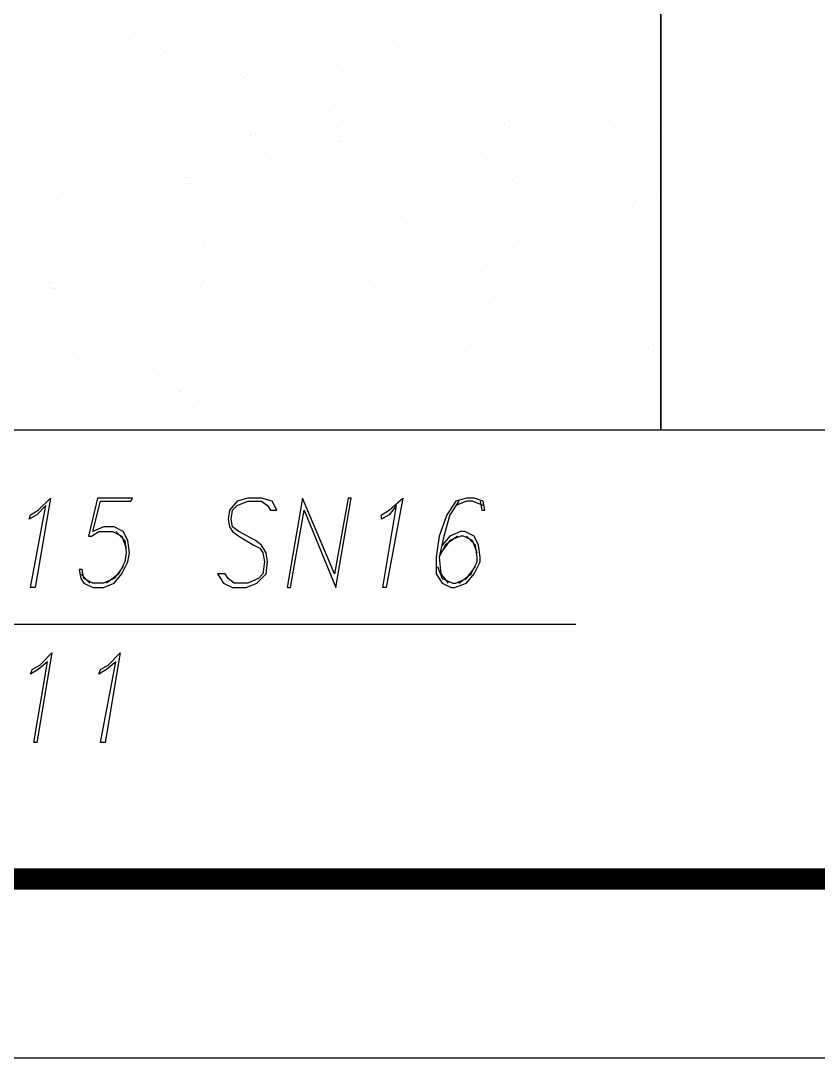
# Model space of a CAD drawing. Header units: millimetres. Extents: x 4241 to 6572, y 870 to 1291.
# Drawn here: x 5298.45 to 5320.68, y 870.65 to 899.59 of the extents above; entities that cross this region are included whole.
import ezdxf
from ezdxf.enums import TextEntityAlignment as Align

# ---------------------------------------------------------------- set-up
doc = ezdxf.new("R2010")
doc.units = ezdxf.units.MM
doc.layers.add('_Штамп_рамка', color=7, linetype='Continuous')
doc.layers.add('PDF _0', color=7, linetype='Continuous')
doc.styles.add('Romans_2.5', font='romans.shx', dxfattribs={"width": 0.75, "height": 2.5})

# ---------------------------------------------------------------- blocks, each defined once
blk = doc.blocks.new('*U779')
blk.add_lwpolyline([(0, 0), (0, 420), (1189, 420), (1189, 0), (0, 0)])
at = {"const_width": 0.6}
blk.add_lwpolyline([(20, 5), (20, 415), (1184, 415), (1184, 5), (20, 5)], dxfattribs=at)
at = {"style": 'Romans_2.5', "width": 0.75}
blk.add_attdef('ФОРМАТ', text='', height=2.5, dxfattribs=at).set_placement((1149, 2.5), align=Align.MIDDLE_LEFT)

msp = doc.modelspace()

# ---------------------------------------------------------------- linework, layer by layer
at = {"layer": 'PDF _0', "lineweight": 25}
for points in [[(5312.3601, 918.8347), (5316.2973, 918.8347), (5316.2973, 888.1843), (5316.2973, 918.8347), (5312.3601, 918.8347), (5319.5571, 924.2536)], [(5298.8553, 883.7815), (5298.7283, 883.7815), (5299.1517, 886.0676), (5298.8977, 885.8136), (5298.686, 885.6866), (5298.7283, 885.8136), (5298.94, 885.9406), (5299.2787, 886.2792)], [(5303.9355, 884.1625), (5304.1048, 883.9085), (5304.3589, 883.7815), (5304.7399, 883.7815), (5305.0362, 883.9085), (5305.2902, 884.1625), (5305.3326, 884.5012), (5305.2902, 884.7552), (5305.1632, 884.9669), (5304.9939, 885.0939), (5304.5282, 885.3479), (5304.3589, 885.4749), (5304.3165, 885.6866), (5304.3589, 885.9406), (5304.4859, 886.0676), (5304.7822, 886.1946), (5305.1632, 886.1946), (5305.3326, 886.0676), (5305.4172, 885.9406), (5305.5866, 885.9406), (5305.4596, 886.1946), (5305.1632, 886.2792), (5304.7822, 886.2792), (5304.4859, 886.1946), (5304.2742, 885.9406), (5304.2319, 885.6866), (5304.2742, 885.4749), (5304.3589, 885.3479), (5304.5282, 885.2209), (5304.9515, 884.9669), (5305.1209, 884.8822), (5305.2056, 884.7552), (5305.2479, 884.5012), (5305.2056, 884.1625), (5305.0785, 884.0355), (5304.7822, 883.9085), (5304.4012, 883.9085), (5304.2319, 884.0355), (5304.1472, 884.1625)], [(5307.2376, 883.7815), (5307.661, 886.2792), (5307.5763, 886.2792), (5307.1953, 884.1625), (5306.3063, 886.2792), (5305.8829, 883.7815), (5305.9676, 883.7815), (5306.3486, 885.9406)], [(5308.6347, 883.7815), (5308.55, 883.7815), (5308.931, 886.0676), (5308.7193, 885.8136), (5308.5077, 885.6866), (5308.5077, 885.8136), (5308.7193, 885.9406), (5309.1004, 886.2792)], [(5298.8977, 879.4633), (5298.813, 879.4633), (5299.194, 881.7071), (5298.94, 881.4954), (5298.7283, 881.3684), (5298.7707, 881.4954), (5298.9823, 881.6224), (5299.321, 881.9611)], [(5300.8027, 879.4633), (5300.6757, 879.4633), (5301.0991, 881.7071), (5300.8451, 881.4954), (5300.6334, 881.3684), (5300.6757, 881.4954), (5300.8874, 881.6224), (5301.2261, 881.9611)]]:
    msp.add_lwpolyline(points, close=True, dxfattribs=at)
for points in [[(5251.3134, 910.0291), (5266.3845, 882.7655), (5313.9265, 882.7655)], [(5092.8542, 888.1843), (5226.5475, 888.1843), (5227.5212, 886.1099), (5228.1986, 890.2587), (5229.1723, 888.1843), (5316.2973, 888.1843)], [(5229.1723, 888.1843), (5420.0599, 888.1843)], [(5301.3108, 884.3742), (5301.0567, 884.0355), (5300.7604, 883.9085), (5300.4641, 883.9085), (5300.21, 884.0355), (5300.1677, 884.2895), (5300.083, 884.2895), (5300.1254, 884.0355), (5300.21, 883.9085), (5300.4641, 883.7815), (5300.7604, 883.7815), (5301.0567, 883.9085), (5301.2684, 884.1625), (5301.4378, 884.5012), (5301.4801, 884.7552), (5301.4378, 885.0939), (5301.3108, 885.3479), (5301.0567, 885.4749), (5300.7604, 885.4749), (5300.4641, 885.3479), (5300.6757, 886.1946), (5301.5224, 886.1946), (5301.5648, 886.2792), (5300.5911, 886.2792), (5300.3371, 885.2209), (5300.4217, 885.2209), (5300.6334, 885.3479), (5301.0144, 885.3479), (5301.2684, 885.2209), (5301.3954, 884.8822)], [(5311.2594, 886.1946), (5311.3018, 885.9406), (5311.3864, 885.9406), (5311.3441, 886.1946), (5311.0901, 886.2792), (5310.8784, 886.2792), (5310.5821, 886.1946), (5310.3281, 885.8136), (5310.1164, 885.2209), (5310.0317, 884.6282), (5310.0317, 884.1625), (5310.2011, 883.9085), (5310.4551, 883.7815), (5310.5397, 883.7815), (5310.8784, 883.9085), (5311.0901, 884.1625), (5311.2594, 884.5012), (5311.2594, 884.6282), (5311.2171, 884.9669), (5311.0901, 885.2209), (5310.8361, 885.3479), (5310.7091, 885.3479), (5310.4127, 885.2209), (5310.2011, 884.9669)], [(5310.6667, 886.1946), (5310.4127, 885.8136), (5310.2434, 885.2209), (5310.1164, 884.6282), (5310.1587, 884.1625), (5310.3704, 883.9085)], [(5311.3441, 886.0676), (5311.0478, 886.1946), (5310.8784, 886.1946), (5310.5821, 886.0676)], [(5301.0991, 885.3479), (5301.3531, 885.0939), (5301.3954, 884.7552), (5301.3531, 884.5012), (5301.1837, 884.1625), (5300.8451, 883.9085)], [(5310.6244, 885.2209), (5310.2857, 884.9669), (5310.1164, 884.6282)], [(5311.1748, 884.7552), (5311.0478, 885.0939), (5310.7937, 885.2209), (5310.7091, 885.2209), (5310.4127, 885.0939), (5310.1587, 884.7552)], [(5310.6667, 883.9085), (5311.0054, 884.1625), (5311.1748, 884.5012), (5311.1748, 884.6282), (5311.1324, 884.9669), (5310.8784, 885.2209)], [(5300.3794, 883.9085), (5300.1254, 884.1625)], [(5310.0741, 884.3742), (5310.2011, 884.0355), (5310.4974, 883.9085), (5310.5821, 883.9085), (5310.8784, 884.0355), (5311.1324, 884.3742)]]:
    msp.add_lwpolyline(points, dxfattribs=at)
at = {"layer": 'PDF _0', "lineweight": 9}
for points in [[(5302.3268, 899.5724), (5302.3268, 899.5724)], [(5303.1735, 899.4877), (5303.1735, 899.4877)], [(5304.9515, 899.4877), (5304.9515, 899.4877)], [(5301.6494, 899.276), (5301.6494, 899.276)], [(5302.7078, 899.1914), (5302.7078, 899.1914)], [(5302.7501, 899.4454), (5302.7501, 899.4454)], [(5303.1735, 899.276), (5303.1735, 899.276)], [(5304.2742, 899.1914), (5304.2742, 899.1914)], [(5307.534, 899.3607), (5307.534, 899.3607)], [(5309.1004, 899.1914), (5309.1004, 899.1914)], [(5312.9528, 899.3184), (5312.9528, 899.3184)], [(5315.5352, 899.2337), (5315.5352, 899.2337)], [(5300.8874, 899.0643), (5300.8874, 899.0643)], [(5302.8771, 898.9797), (5302.8771, 898.9797)], [(5303.4698, 898.9797), (5303.4698, 898.9797)], [(5307.026, 898.895), (5307.026, 898.895)], [(5310.3281, 898.895), (5310.3281, 898.895)], [(5312.1485, 899.1067), (5312.1485, 899.1067)], [(5314.1805, 898.9797), (5314.1805, 898.9797)], [(5314.7732, 899.022), (5314.7732, 899.022)], [(5299.0247, 898.8527), (5299.0247, 898.8527)], [(5299.3634, 898.7257), (5299.3634, 898.7257)], [(5302.3691, 898.8103), (5302.3691, 898.8103)], [(5302.4538, 898.7257), (5302.4538, 898.7257)], [(5304.0202, 898.641), (5304.0202, 898.641)], [(5304.7399, 898.641), (5304.7399, 898.641)], [(5306.4756, 898.768), (5306.4756, 898.768)], [(5309.0157, 898.8527), (5309.0157, 898.8527)], [(5310.6667, 898.768), (5310.6667, 898.768)], [(5313.7148, 898.768), (5313.7148, 898.768)], [(5315.2812, 898.641), (5315.2812, 898.641)], [(5300.1677, 898.514), (5300.1677, 898.514)], [(5301.5224, 898.4717), (5301.5224, 898.4717)], [(5307.5763, 898.387), (5307.5763, 898.387)], [(5308.8463, 898.514), (5308.8463, 898.514)], [(5311.4288, 898.514), (5311.4288, 898.514)], [(5312.8258, 898.514), (5312.8258, 898.514)], [(5300.3794, 898.0906), (5300.3794, 898.0906)], [(5300.8027, 898.2177), (5300.8027, 898.2177)], [(5301.0144, 898.0483), (5301.0144, 898.0483)], [(5302.7078, 898.2177), (5302.7078, 898.2177)], [(5303.6392, 898.133), (5303.6392, 898.133)], [(5303.7238, 898.26), (5303.7238, 898.26)], [(5304.5705, 898.0906), (5304.5705, 898.0906)], [(5304.6975, 898.3023), (5304.6975, 898.3023)], [(5307.4493, 898.1753), (5307.4493, 898.1753)], [(5308.5077, 898.133), (5308.5077, 898.133)], [(5308.6347, 898.3023), (5308.6347, 898.3023)], [(5311.2594, 898.2177), (5311.2594, 898.2177)], [(5311.6828, 898.0906), (5311.6828, 898.0906)], [(5312.2755, 898.0483), (5312.2755, 898.0483)], [(5315.9586, 898.3023), (5315.9586, 898.3023)], [(5315.9586, 898.0483), (5315.9586, 898.0483)], [(5304.2742, 897.9213), (5304.2742, 897.9213)], [(5304.6975, 898.006), (5304.6975, 898.006)], [(5307.3223, 897.8366), (5307.3223, 897.8366)], [(5308.6347, 897.9636), (5308.6347, 897.9636)], [(5311.3441, 897.752), (5311.3441, 897.752)], [(5300.0407, 897.7096), (5300.0407, 897.7096)], [(5300.8451, 897.498), (5300.8451, 897.498)], [(5302.8771, 897.7096), (5302.8771, 897.7096)], [(5303.2582, 897.5403), (5303.2582, 897.5403)], [(5303.5968, 897.498), (5303.5968, 897.498)], [(5303.9778, 897.6673), (5303.9778, 897.6673)], [(5310.2434, 897.5826), (5310.2434, 897.5826)], [(5311.8521, 897.4556), (5311.8521, 897.4556)], [(5299.9137, 897.4133), (5299.9137, 897.4133)], [(5302.4538, 897.2863), (5302.4538, 897.2863)], [(5302.9618, 897.4133), (5302.9618, 897.4133)], [(5305.6289, 897.1593), (5305.6289, 897.1593)], [(5306.6449, 897.3286), (5306.6449, 897.3286)], [(5307.026, 897.4133), (5307.026, 897.4133)], [(5307.2376, 897.244), (5307.2376, 897.244)], [(5313.7148, 897.3286), (5313.7148, 897.3286)], [(5299.321, 896.9476), (5299.321, 896.9476)], [(5300.3371, 896.9899), (5300.3371, 896.9899)], [(5302.3691, 897.0746), (5302.3691, 897.0746)], [(5306.2216, 897.1169), (5306.2216, 897.1169)], [(5306.6873, 897.0323), (5306.6873, 897.0323)], [(5308.7193, 897.1169), (5308.7193, 897.1169)], [(5309.4814, 896.9053), (5309.4814, 896.9053)], [(5311.3018, 896.9476), (5311.3018, 896.9476)], [(5311.5981, 897.0323), (5311.5981, 897.0323)], [(5313.0375, 896.8629), (5313.0375, 896.8629)], [(5301.7341, 896.8206), (5301.7341, 896.8206)], [(5302.0304, 896.7359), (5302.0304, 896.7359)], [(5303.5968, 896.6936), (5303.5968, 896.6936)], [(5303.7238, 896.6089), (5303.7238, 896.6089)], [(5305.7559, 896.7783), (5305.7559, 896.7783)], [(5307.4493, 896.8206), (5307.4493, 896.8206)], [(5307.4493, 896.8206), (5307.4493, 896.8206)], [(5307.8726, 896.6513), (5307.8726, 896.6513)], [(5308.169, 896.6089), (5308.169, 896.6089)], [(5311.9368, 896.6936), (5311.9368, 896.6936)], [(5312.0638, 896.8206), (5312.0638, 896.8206)], [(5315.0272, 896.6089), (5315.0272, 896.6089)], [(5298.94, 896.5243), (5298.94, 896.5243)], [(5299.3634, 896.5666), (5299.3634, 896.5666)], [(5299.3634, 896.3549), (5299.3634, 896.3549)], [(5299.8714, 896.4819), (5299.8714, 896.4819)], [(5301.9034, 896.4819), (5301.9034, 896.4819)], [(5303.0888, 896.5666), (5303.0888, 896.5666)], [(5303.7238, 896.4396), (5303.7238, 896.4396)], [(5304.8669, 896.3973), (5304.8669, 896.3973)], [(5304.9939, 896.4396), (5304.9939, 896.4396)], [(5305.9676, 896.5243), (5305.9676, 896.5243)], [(5307.3223, 896.3549), (5307.3223, 896.3549)], [(5308.55, 896.4396), (5308.55, 896.4396)], [(5309.1427, 896.3973), (5309.1427, 896.3973)], [(5311.1748, 896.4819), (5311.1748, 896.4819)], [(5311.7251, 896.3126), (5311.7251, 896.3126)], [(5312.2755, 896.3126), (5312.2755, 896.3126)], [(5313.2068, 896.4819), (5313.2068, 896.4819)], [(5314.3922, 896.5666), (5314.3922, 896.5666)], [(5316.1279, 896.4396), (5316.1279, 896.4396)], [(5316.2549, 896.4819), (5316.2549, 896.4819)], [(5298.8977, 896.2703), (5298.8977, 896.2703)], [(5301.0144, 896.2703), (5301.0144, 896.2703)], [(5302.7501, 896.1856), (5302.7501, 896.1856)], [(5302.8771, 896.0162), (5302.8771, 896.0162)], [(5305.2902, 896.2703), (5305.2902, 896.2703)], [(5306.6873, 896.1432), (5306.6873, 896.1432)], [(5307.0683, 896.2279), (5307.0683, 896.2279)], [(5307.3646, 896.2279), (5307.3646, 896.2279)], [(5308.3383, 896.1856), (5308.3383, 896.1856)], [(5308.423, 896.1856), (5308.423, 896.1856)], [(5310.3704, 896.0586), (5310.3704, 896.0586)], [(5310.9631, 896.1009), (5310.9631, 896.1009)], [(5314.0535, 896.2279), (5314.0535, 896.2279)], [(5314.1382, 896.0586), (5314.1382, 896.0586)], [(5298.559, 895.8892), (5298.559, 895.8892)], [(5300.9297, 895.7199), (5300.9297, 895.7199)], [(5302.1998, 895.8046), (5302.1998, 895.8046)], [(5302.6655, 895.8046), (5302.6655, 895.8046)], [(5303.2158, 895.9739), (5303.2158, 895.9739)], [(5305.2479, 895.9316), (5305.2479, 895.9316)], [(5306.5179, 895.9316), (5306.5179, 895.9316)], [(5306.7296, 895.8469), (5306.7296, 895.8469)], [(5306.8566, 895.8469), (5306.8566, 895.8469)], [(5308.7193, 895.7199), (5308.7193, 895.7199)], [(5309.6507, 895.7199), (5309.6507, 895.7199)], [(5309.9047, 895.8046), (5309.9047, 895.8046)], [(5311.4711, 895.7199), (5311.4711, 895.7199)], [(5311.8098, 895.7199), (5311.8098, 895.7199)], [(5313.5032, 895.8469), (5313.5032, 895.8469)], [(5299.448, 895.5506), (5299.448, 895.5506)], [(5300.5064, 895.6776), (5300.5064, 895.6776)], [(5302.4961, 895.6352), (5302.4961, 895.6352)], [(5303.3852, 895.5929), (5303.3852, 895.5929)], [(5303.7662, 895.4659), (5303.7662, 895.4659)], [(5305.0785, 895.5506), (5305.0785, 895.5506)], [(5305.4596, 895.6352), (5305.4596, 895.6352)], [(5305.7982, 895.5929), (5305.7982, 895.5929)], [(5307.6186, 895.5929), (5307.6186, 895.5929)], [(5309.0157, 895.5506), (5309.0157, 895.5506)], [(5310.7091, 895.5506), (5310.7091, 895.5506)], [(5314.6885, 895.6352), (5314.6885, 895.6352)], [(5299.829, 895.2119), (5299.829, 895.2119)], [(5299.9137, 895.3389), (5299.9137, 895.3389)], [(5300.5487, 895.3389), (5300.5487, 895.3389)], [(5300.7604, 895.1695), (5300.7604, 895.1695)], [(5301.3531, 895.2966), (5301.3531, 895.2966)], [(5302.4961, 895.1272), (5302.4961, 895.1272)], [(5302.9618, 895.1272), (5302.9618, 895.1272)], [(5303.0465, 895.2119), (5303.0465, 895.2119)], [(5303.0888, 895.2119), (5303.0888, 895.2119)], [(5304.4435, 895.2119), (5304.4435, 895.2119)], [(5304.7399, 895.2119), (5304.7399, 895.2119)], [(5306.3063, 895.2119), (5306.3063, 895.2119)], [(5306.6873, 895.1695), (5306.6873, 895.1695)], [(5307.8726, 895.1695), (5307.8726, 895.1695)], [(5308.5077, 895.1272), (5308.5077, 895.1272)], [(5311.0478, 895.1695), (5311.0478, 895.1695)], [(5311.8098, 895.3812), (5311.8098, 895.3812)], [(5312.1485, 895.3812), (5312.1485, 895.3812)], [(5312.1908, 895.1272), (5312.1908, 895.1272)], [(5312.2755, 895.2542), (5312.2755, 895.2542)], [(5312.6565, 895.3389), (5312.6565, 895.3389)], [(5314.2652, 895.1695), (5314.2652, 895.1695)], [(5314.8579, 895.1695), (5314.8579, 895.1695)], [(5299.1093, 895.0002), (5299.1093, 895.0002)], [(5300.4641, 895.0002), (5300.4641, 895.0002)], [(5303.1311, 895.0425), (5303.1311, 895.0425)], [(5303.2158, 895.0425), (5303.2158, 895.0425)], [(5303.5968, 894.9155), (5303.5968, 894.9155)], [(5304.8245, 895.0425), (5304.8245, 895.0425)], [(5308.169, 894.8732), (5308.169, 894.8732)], [(5310.4127, 895.0425), (5310.4127, 895.0425)], [(5311.2594, 894.8732), (5311.2594, 894.8732)], [(5299.067, 894.7885), (5299.067, 894.7885)], [(5299.448, 894.6192), (5299.448, 894.6192)], [(5299.956, 894.8309), (5299.956, 894.8309)], [(5300.21, 894.7462), (5300.21, 894.7462)], [(5300.3371, 894.7039), (5300.3371, 894.7039)], [(5300.7604, 894.7039), (5300.7604, 894.7039)], [(5302.5385, 894.7885), (5302.5385, 894.7885)], [(5302.6231, 894.6192), (5302.6231, 894.6192)], [(5304.1895, 894.8309), (5304.1895, 894.8309)], [(5304.9092, 894.6615), (5304.9092, 894.6615)], [(5307.534, 894.7885), (5307.534, 894.7885)], [(5309.6084, 894.8309), (5309.6084, 894.8309)], [(5310.9208, 894.8309), (5310.9208, 894.8309)], [(5311.5981, 894.7039), (5311.5981, 894.7039)], [(5313.9689, 894.5769), (5313.9689, 894.5769)], [(5315.4506, 894.8309), (5315.4506, 894.8309)], [(5316.1703, 894.6615), (5316.1703, 894.6615)], [(5302.7078, 894.5345), (5302.7078, 894.5345)], [(5303.4275, 894.3229), (5303.4275, 894.3229)], [(5303.5122, 894.4075), (5303.5122, 894.4075)], [(5304.3165, 894.5345), (5304.3165, 894.5345)], [(5304.4435, 894.4922), (5304.4435, 894.4922)], [(5306.6026, 894.3652), (5306.6026, 894.3652)], [(5307.1953, 894.4499), (5307.1953, 894.4499)], [(5309.9471, 894.4075), (5309.9471, 894.4075)], [(5310.2857, 894.2805), (5310.2857, 894.2805)], [(5310.6244, 894.4075), (5310.6244, 894.4075)], [(5313.8842, 894.5345), (5313.8842, 894.5345)], [(5315.4929, 894.4075), (5315.4929, 894.4075)], [(5315.5776, 894.5345), (5315.5776, 894.5345)], [(5299.7867, 894.0265), (5299.7867, 894.0265)], [(5301.8611, 894.1958), (5301.8611, 894.1958)], [(5304.9092, 894.1958), (5304.9092, 894.1958)], [(5305.9676, 894.0688), (5305.9676, 894.0688)], [(5307.788, 894.0688), (5307.788, 894.0688)], [(5310.2857, 894.0265), (5310.2857, 894.0265)], [(5301.3954, 893.9418), (5301.3954, 893.9418)], [(5302.9618, 893.9418), (5302.9618, 893.9418)], [(5304.0625, 893.7302), (5304.0625, 893.7302)], [(5305.6289, 893.6878), (5305.6289, 893.6878)], [(5309.2274, 893.9418), (5309.2274, 893.9418)], [(5309.3967, 893.7725), (5309.3967, 893.7725)], [(5311.0478, 893.7725), (5311.0478, 893.7725)], [(5311.2171, 893.6878), (5311.2171, 893.6878)], [(5313.0798, 893.8995), (5313.0798, 893.8995)], [(5315.6622, 893.8148), (5315.6622, 893.8148)], [(5298.9823, 893.3915), (5298.9823, 893.3915)], [(5302.5808, 893.5185), (5302.5808, 893.5185)], [(5303.0041, 893.5608), (5303.0041, 893.5608)], [(5303.5122, 893.4338), (5303.5122, 893.4338)], [(5307.3223, 893.4338), (5307.3223, 893.4338)], [(5307.3646, 893.5608), (5307.3646, 893.5608)], [(5308.5077, 893.3915), (5308.5077, 893.3915)], [(5309.3967, 893.5608), (5309.3967, 893.5608)], [(5310.5821, 893.6455), (5310.5821, 893.6455)], [(5312.3601, 893.4762), (5312.3601, 893.4762)], [(5312.4448, 893.5608), (5312.4448, 893.5608)], [(5312.7835, 893.3915), (5312.7835, 893.3915)], [(5301.6071, 893.3068), (5301.6071, 893.3068)], [(5302.5385, 893.2221), (5302.5385, 893.2221)], [(5302.8771, 893.2221), (5302.8771, 893.2221)], [(5302.9618, 893.3492), (5302.9618, 893.3492)], [(5303.2582, 893.3068), (5303.2582, 893.3068)], [(5303.5545, 893.3068), (5303.5545, 893.3068)], [(5304.6552, 893.2645), (5304.6552, 893.2645)], [(5308.931, 893.2645), (5308.931, 893.2645)], [(5310.2434, 893.3068), (5310.2434, 893.3068)], [(5310.3704, 893.1375), (5310.3704, 893.1375)], [(5311.9791, 893.1375), (5311.9791, 893.1375)], [(5315.3659, 893.3068), (5315.3659, 893.3068)], [(5298.686, 892.8835), (5298.686, 892.8835)], [(5302.1998, 892.8411), (5302.1998, 892.8411)], [(5302.9195, 892.9258), (5302.9195, 892.9258)], [(5306.8143, 892.9258), (5306.8143, 892.9258)], [(5308.8463, 892.9258), (5308.8463, 892.9258)], [(5309.693, 892.9258), (5309.693, 892.9258)], [(5310.1164, 892.9258), (5310.1164, 892.9258)], [(5313.9689, 893.0528), (5313.9689, 893.0528)], [(5314.5615, 893.0951), (5314.5615, 893.0951)], [(5298.686, 892.7141), (5298.686, 892.7141)], [(5299.9137, 892.5448), (5299.9137, 892.5448)], [(5300.4641, 892.5871), (5300.4641, 892.5871)], [(5301.2684, 892.7988), (5301.2684, 892.7988)], [(5301.6494, 892.7141), (5301.6494, 892.7141)], [(5301.9881, 892.6718), (5301.9881, 892.6718)], [(5304.5705, 892.7141), (5304.5705, 892.7141)], [(5304.9092, 892.7988), (5304.9092, 892.7988)], [(5305.8406, 892.7988), (5305.8406, 892.7988)], [(5306.2639, 892.7988), (5306.2639, 892.7988)], [(5306.8989, 892.6295), (5306.8989, 892.6295)], [(5307.9997, 892.7988), (5307.9997, 892.7988)], [(5308.677, 892.5448), (5308.677, 892.5448)], [(5310.4551, 892.7988), (5310.4551, 892.7988)], [(5310.8784, 892.7141), (5310.8784, 892.7141)], [(5311.2594, 892.5871), (5311.2594, 892.5871)], [(5312.6141, 892.5448), (5312.6141, 892.5448)], [(5313.5455, 892.7988), (5313.5455, 892.7988)], [(5315.1119, 892.7141), (5315.1119, 892.7141)], [(5299.2363, 892.2908), (5299.2363, 892.2908)], [(5299.321, 892.2908), (5299.321, 892.2908)], [(5299.448, 892.2908), (5299.448, 892.2908)], [(5302.8771, 892.2484), (5302.8771, 892.2484)], [(5303.5545, 892.3331), (5303.5545, 892.3331)], [(5307.407, 892.4601), (5307.407, 892.4601)], [(5307.9997, 892.4601), (5307.9997, 892.4601)], [(5308.8463, 892.4178), (5308.8463, 892.4178)], [(5310.4551, 892.2484), (5310.4551, 892.2484)], [(5315.7893, 892.3755), (5315.7893, 892.3755)], [(5298.559, 892.0368), (5298.559, 892.0368)], [(5298.686, 892.2061), (5298.686, 892.2061)], [(5299.3634, 892.1214), (5299.3634, 892.1214)], [(5299.4057, 892.1214), (5299.4057, 892.1214)], [(5299.829, 891.9944), (5299.829, 891.9944)], [(5301.0144, 892.2061), (5301.0144, 892.2061)], [(5303.4698, 892.2061), (5303.4698, 892.2061)], [(5304.1048, 891.9521), (5304.1048, 891.9521)], [(5304.4012, 892.1638), (5304.4012, 892.1638)], [(5304.4012, 891.9521), (5304.4012, 891.9521)], [(5306.6026, 892.1214), (5306.6026, 892.1214)], [(5307.4493, 891.9521), (5307.4493, 891.9521)], [(5308.3383, 892.1638), (5308.3383, 892.1638)], [(5308.4653, 892.0368), (5308.4653, 892.0368)], [(5311.5134, 892.1638), (5311.5134, 892.1638)], [(5312.1061, 892.1214), (5312.1061, 892.1214)], [(5315.7893, 892.1214), (5315.7893, 892.1214)], [(5298.7283, 891.8674), (5298.7283, 891.8674)], [(5298.8553, 891.6981), (5298.8553, 891.6981)], [(5301.6918, 891.8674), (5301.6918, 891.8674)], [(5302.7078, 891.7404), (5302.7078, 891.7404)], [(5303.8085, 891.6981), (5303.8085, 891.6981)], [(5305.7982, 891.9098), (5305.7982, 891.9098)], [(5307.8303, 891.7828), (5307.8303, 891.7828)], [(5310.2011, 891.6558), (5310.2011, 891.6558)], [(5311.1748, 891.7828), (5311.1748, 891.7828)], [(5311.6828, 891.9098), (5311.6828, 891.9098)], [(5312.4025, 891.7404), (5312.4025, 891.7404)], [(5301.6918, 891.6134), (5301.6918, 891.6134)], [(5303.0888, 891.5711), (5303.0888, 891.5711)], [(5311.8098, 891.6134), (5311.8098, 891.6134)], [(5313.5455, 891.4018), (5313.5455, 891.4018)], [(5305.4596, 891.1901), (5305.4596, 891.1901)], [(5307.026, 891.3171), (5307.026, 891.3171)], [(5308.55, 891.1901), (5308.55, 891.1901)], [(5299.448, 890.8937), (5299.448, 890.8937)], [(5311.4288, 891.0631), (5311.4288, 891.0631)], [(5312.8258, 890.9361), (5312.8258, 890.9361)], [(5307.7033, 890.7244), (5307.7033, 890.7244)], [(5311.0054, 890.5551), (5311.0054, 890.5551)], [(5312.9952, 890.5551), (5312.9952, 890.5551)], [(5314.1805, 890.6397), (5314.1805, 890.6397)], [(5314.8579, 890.6821), (5314.8579, 890.6821)], [(5316.0856, 890.5551), (5316.0856, 890.5551)], [(5298.7707, 890.4281), (5298.7707, 890.4281)], [(5306.8566, 890.301), (5306.8566, 890.301)], [(5307.1106, 890.4281), (5307.1106, 890.4281)], [(5307.1953, 890.2587), (5307.1953, 890.2587)], [(5308.2537, 890.2164), (5308.2537, 890.2164)], [(5312.1061, 890.3434), (5312.1061, 890.3434)], [(5313.8419, 890.2587), (5313.8419, 890.2587)], [(5315.9586, 890.4704), (5315.9586, 890.4704)], [(5298.94, 890.047), (5298.94, 890.047)], [(5300.083, 890.1317), (5300.083, 890.1317)], [(5300.7604, 890.174), (5300.7604, 890.174)], [(5301.8611, 889.9624), (5301.8611, 889.9624)], [(5301.9881, 890.047), (5301.9881, 890.047)], [(5306.5179, 890.174), (5306.5179, 890.174)], [(5306.5179, 889.92), (5306.5179, 889.92)], [(5313.9689, 890.1317), (5313.9689, 890.1317)], [(5299.7444, 889.7507), (5299.7444, 889.7507)], [(5302.3268, 889.7084), (5302.3268, 889.7084)], [(5305.2902, 889.666), (5305.2902, 889.666)], [(5308.55, 889.793), (5308.55, 889.793)], [(5309.4814, 889.7507), (5309.4814, 889.7507)], [(5311.5981, 889.7507), (5311.5981, 889.7507)], [(5313.3338, 889.8777), (5313.3338, 889.8777)], [(5314.5192, 889.666), (5314.5192, 889.666)], [(5299.2363, 889.3697), (5299.2363, 889.3697)], [(5299.8714, 889.6237), (5299.8714, 889.6237)], [(5305.6289, 889.6237), (5305.6289, 889.6237)], [(5310.5397, 889.6237), (5310.5397, 889.6237)], [(5311.6404, 889.4543), (5311.6404, 889.4543)], [(5312.4871, 889.412), (5312.4871, 889.412)], [(5300.4217, 889.158), (5300.4217, 889.158)], [(5302.3268, 889.158), (5302.3268, 889.158)], [(5302.8771, 889.285), (5302.8771, 889.285)], [(5302.9195, 889.2427), (5302.9195, 889.2427)], [(5302.9618, 889.1157), (5302.9618, 889.1157)], [(5303.0465, 889.1157), (5303.0465, 889.1157)], [(5306.4756, 889.2003), (5306.4756, 889.2003)], [(5310.2011, 889.0733), (5310.2011, 889.0733)], [(5314.0535, 889.2003), (5314.0535, 889.2003)], [(5302.3691, 888.8617), (5302.3691, 888.8617)], [(5303.4275, 888.9887), (5303.4275, 888.9887)], [(5307.9997, 888.9463), (5307.9997, 888.9463)], [(5309.439, 888.8617), (5309.439, 888.8617)], [(5311.0901, 888.904), (5311.0901, 888.904)], [(5311.4288, 888.777), (5311.4288, 888.777)], [(5315.2812, 888.904), (5315.2812, 888.904)], [(5299.9984, 888.7347), (5299.9984, 888.7347)], [(5302.4538, 888.65), (5302.4538, 888.65)], [(5313.7995, 888.65), (5313.7995, 888.65)], [(5315.4082, 888.6077), (5315.4082, 888.6077)], [(5316.0009, 888.7347), (5316.0009, 888.7347)], [(5301.1837, 888.396), (5301.1837, 888.396)], [(5301.9034, 888.2266), (5301.9034, 888.2266)], [(5299.702, 888.142), (5299.702, 888.142)], [(5301.3108, 888.0996), (5301.3108, 888.0996)]]:
    msp.add_lwpolyline(points, dxfattribs=at)

# ---------------------------------------------------------------- block references
at = {"layer": '_Штамп_рамка'}
msp.add_blockref('*U779', (4819.0524, 870.6532), dxfattribs=at)

doc.saveas('drawing.dxf')
